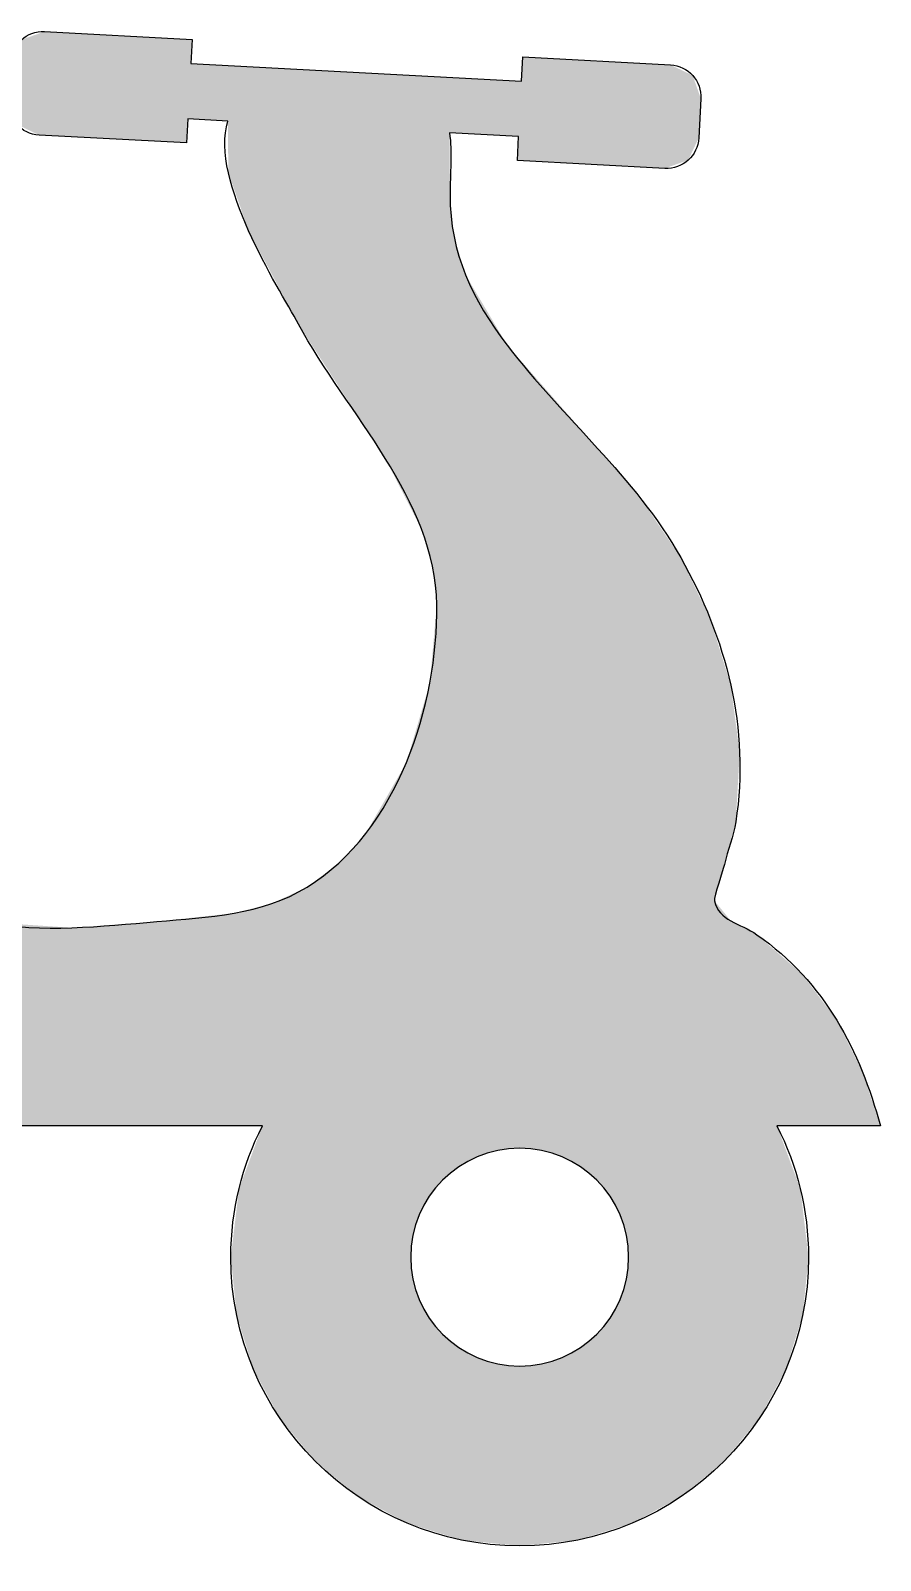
# Model space of a CAD drawing. Extents: x 0 to 102, y 0 to 92.
# Drawn here: x 50.7 to 101.6, y 0 to 91.6 of the extents above; entities that cross this region are included whole.
import ezdxf

# ---------------------------------------------------------------- set-up
doc = ezdxf.new("R2010")
doc.units = 0
doc.layers.add('LAYER_1', color=7, linetype='CONTINUOUS')

# ---------------------------------------------------------------- blocks, each defined once
blk = doc.blocks.new('*U1')
at = {"layer": 'LAYER_1', "color": 252}
for points in [[(51.217, 85.377), (50.155, 91.086), (51.217, 91.461)], [(50.155, 85.885), (50.155, 91.086), (51.217, 85.377)], [(51.547, 85.36), (51.217, 91.461), (51.547, 91.577)], [(51.217, 85.377), (51.217, 91.461), (51.547, 85.36)], [(51.547, 85.36), (51.547, 91.577), (53.176, 85.273)], [(53.176, 85.273), (53.176, 91.491), (58.277, 85.002)], [(58.277, 85.002), (58.277, 91.22), (60.053, 84.908)], [(60.129, 86.346), (60.129, 91.121), (60.306, 86.337)], [(80.19, 83.836), (80.114, 88.615), (80.19, 90.053)], [(80.19, 83.836), (80.19, 90.053), (80.664, 83.811)], [(80.664, 83.811), (80.664, 90.028), (81.312, 83.776)], [(81.312, 83.776), (81.312, 89.993), (81.938, 83.743)], [(81.938, 83.743), (81.938, 89.96), (82.537, 83.711)], [(82.537, 83.711), (82.537, 89.928), (83.108, 83.681)], [(83.108, 83.681), (83.108, 89.898), (83.483, 83.661)], [(83.483, 83.661), (83.483, 89.878), (83.646, 83.652)], [(83.646, 83.652), (83.646, 89.869), (84.148, 83.625)], [(84.148, 83.625), (84.148, 89.843), (84.611, 83.601)], [(84.611, 83.601), (84.611, 89.818), (84.668, 83.598)], [(84.668, 83.598), (84.668, 89.815), (85.032, 83.578)], [(60.306, 86.337), (60.306, 89.669), (60.382, 86.333)], [(60.382, 86.333), (60.382, 89.665), (62.517, 86.219)], [(62.517, 86.219), (62.517, 89.552), (62.554, 83.122)], [(62.554, 83.122), (62.554, 89.55), (62.7, 82.703)], [(62.7, 82.703), (62.7, 89.542), (62.9, 82.129)], [(62.9, 82.129), (62.9, 89.531), (63.051, 81.694)], [(63.051, 81.694), (63.051, 89.523), (63.193, 81.287)], [(63.193, 81.287), (63.193, 89.516), (63.764, 79.649)], [(63.764, 79.649), (63.764, 89.485), (64.059, 79.093)], [(64.059, 79.093), (64.059, 89.47), (64.591, 78.095)], [(64.591, 78.095), (64.591, 89.441), (65.157, 77.032)], [(65.157, 77.032), (65.157, 89.411), (65.654, 76.099)], [(65.654, 76.099), (65.654, 89.385), (66.751, 74.04)], [(66.751, 74.04), (66.751, 89.326), (67.269, 73.238)], [(67.269, 73.238), (67.269, 89.299), (67.766, 72.47)], [(67.766, 72.47), (67.766, 89.272), (69.162, 70.314)], [(69.162, 70.314), (69.162, 89.198), (70.326, 68.515)], [(70.326, 68.515), (70.326, 89.136), (70.78, 67.814)], [(70.78, 67.814), (70.78, 89.112), (71.946, 66.013)], [(71.946, 66.013), (71.946, 89.05), (73.214, 63.536)], [(73.214, 63.536), (73.214, 88.982), (73.265, 63.437)], [(73.265, 63.437), (73.265, 88.98), (73.472, 63.031)], [(73.472, 63.031), (73.472, 88.969), (73.506, 62.965)], [(73.506, 62.965), (73.506, 88.967), (73.605, 62.772)], [(73.605, 62.772), (73.605, 88.962), (73.766, 62.458)], [(73.766, 62.458), (73.766, 88.953), (73.985, 62.029)], [(73.985, 62.029), (73.985, 88.941), (74.11, 61.785)], [(74.11, 61.785), (74.11, 88.935), (74.26, 61.282)], [(74.26, 61.282), (74.26, 88.927), (74.587, 60.184)], [(74.587, 60.184), (74.587, 88.909), (74.616, 60.084)], [(74.616, 60.084), (74.616, 88.908), (74.772, 59.562)], [(74.772, 59.562), (74.772, 88.9), (74.962, 57.874)], [(74.962, 57.874), (74.962, 88.889), (75.033, 57.245)], [(85.032, 83.578), (85.032, 89.795), (85.408, 83.558)], [(85.408, 83.558), (85.408, 89.776), (85.735, 83.541)], [(85.735, 83.541), (85.735, 89.758), (86.01, 83.526)], [(86.01, 83.526), (86.01, 89.744), (86.229, 83.515)], [(86.229, 83.515), (86.229, 89.732), (86.39, 83.506)], [(86.39, 83.506), (86.39, 89.723), (86.489, 83.501)], [(86.489, 83.501), (86.489, 89.718), (86.523, 83.499)], [(86.523, 83.499), (86.523, 89.716), (86.73, 83.488)], [(86.73, 83.488), (86.73, 89.705), (87.323, 83.456)], [(87.323, 83.456), (87.323, 89.674), (88.696, 83.383)], [(75.794, 85.513), (75.794, 88.845), (75.826, 85.511)], [(75.826, 85.511), (75.826, 88.843), (75.847, 85.51)], [(75.847, 85.51), (75.847, 88.842), (76.065, 85.498)], [(76.065, 85.498), (76.065, 88.831), (76.349, 85.483)], [(76.349, 85.483), (76.349, 88.816), (76.511, 85.475)], [(76.511, 85.475), (76.511, 88.807), (76.757, 85.461)], [(76.757, 85.461), (76.757, 88.794), (76.887, 85.455)], [(76.887, 85.455), (76.887, 88.787), (77.457, 85.424)], [(77.457, 85.424), (77.457, 88.757), (78.057, 85.392)], [(78.057, 85.392), (78.057, 88.725), (78.682, 85.359)], [(78.682, 85.359), (78.682, 88.691), (79.253, 85.328)], [(79.253, 85.328), (79.253, 88.661), (79.33, 85.324)], [(79.33, 85.324), (79.33, 88.657), (79.861, 85.296)], [(79.861, 85.296), (79.861, 88.629), (79.937, 85.292)], [(79.937, 83.85), (79.937, 88.625), (79.997, 83.846)], [(79.997, 83.846), (79.997, 88.621), (80.114, 83.84)], [(80.114, 83.84), (80.114, 88.615), (80.19, 83.836)], [(79.937, 83.85), (79.861, 83.854), (79.937, 85.292)], [(79.997, 24.69), (79.997, 71.936), (80.114, 24.684)], [(80.114, 24.684), (80.114, 71.803), (80.19, 24.681)], [(80.19, 24.681), (80.19, 71.716), (80.664, 24.657)], [(80.664, 24.657), (80.664, 71.176), (81.312, 24.558)], [(81.312, 24.558), (81.312, 70.437), (81.938, 24.397)], [(81.938, 24.397), (81.938, 69.724), (82.537, 24.178)], [(82.537, 24.178), (82.537, 69.04), (83.108, 23.903)], [(83.108, 23.903), (83.108, 68.389), (83.483, 23.675)], [(83.483, 23.675), (83.483, 67.961), (83.646, 23.576)], [(83.646, 23.576), (83.646, 67.776), (84.148, 23.2)], [(84.148, 23.2), (84.148, 67.203), (84.611, 22.779)], [(84.611, 22.779), (84.611, 66.674), (84.668, 22.717)], [(84.668, 22.717), (84.668, 66.61), (85.032, 22.316)], [(85.032, 22.316), (85.032, 66.183), (85.408, 21.813)], [(85.408, 21.813), (85.408, 65.743), (85.735, 21.275)], [(85.735, 21.275), (85.735, 65.36), (86.01, 20.705)], [(86.01, 20.705), (86.01, 65.038), (86.229, 20.106)], [(86.229, 20.106), (86.229, 64.781), (86.39, 19.48)], [(86.39, 19.48), (86.39, 64.593), (86.489, 18.832)], [(86.489, 18.832), (86.489, 64.477), (86.523, 18.165)], [(75.033, 22.394), (74.962, 56.444), (75.033, 57.245)], [(74.962, 22.316), (74.772, 54.292), (74.962, 56.444)], [(74.772, 22.061), (74.616, 52.539), (74.772, 54.292)], [(74.587, 21.813), (74.26, 51.332), (74.587, 52.438)], [(74.616, 21.853), (74.587, 52.438), (74.616, 52.539)], [(74.26, 21.275), (74.11, 50.826), (74.26, 51.332)], [(73.985, 20.705), (73.766, 49.659), (73.985, 50.401)], [(74.11, 20.965), (73.985, 50.401), (74.11, 50.826)], [(73.766, 20.106), (73.605, 49.114), (73.766, 49.659)], [(73.472, 2.163), (73.265, 47.963), (73.472, 48.666)], [(73.506, 18.832), (73.472, 48.666), (73.506, 48.78)], [(73.605, 19.48), (73.506, 48.78), (73.605, 49.114)], [(73.214, 2.255), (71.946, 45.577), (73.214, 47.79)], [(73.265, 2.227), (73.214, 47.79), (73.265, 47.963)], [(73.214, 2.255), (73.214, 47.79), (73.265, 2.227)], [(73.265, 2.227), (73.265, 47.963), (73.472, 2.163)], [(71.946, 2.943), (70.78, 43.541), (71.946, 45.577)], [(71.946, 2.943), (71.946, 45.577), (73.214, 2.255)], [(70.78, 3.576), (70.326, 43.045), (70.78, 43.541)], [(70.78, 3.576), (70.78, 43.541), (71.946, 2.943)], [(70.326, 3.822), (69.162, 41.772), (70.326, 43.045)], [(70.326, 3.822), (70.326, 43.045), (70.78, 3.576)], [(69.162, 4.782), (67.766, 40.71), (69.162, 41.772)], [(69.162, 4.782), (69.162, 41.772), (70.326, 3.822)], [(67.269, 6.536), (66.751, 40.089), (67.269, 40.331)], [(67.766, 5.934), (67.269, 40.331), (67.766, 40.71)], [(67.269, 6.536), (67.269, 40.331), (67.766, 5.934)], [(67.766, 5.934), (67.766, 40.71), (69.162, 4.782)], [(65.654, 8.494), (65.157, 39.346), (65.654, 39.578)], [(66.751, 7.165), (65.654, 39.578), (66.751, 40.089)], [(65.654, 8.494), (65.654, 39.578), (66.751, 7.165)], [(66.751, 7.165), (66.751, 40.089), (67.269, 6.536)], [(60.306, 26.026), (60.129, 38.47), (60.306, 38.49)], [(60.382, 26.026), (60.306, 38.49), (60.382, 38.498)], [(62.517, 26.026), (60.382, 38.498), (62.517, 38.732)], [(62.554, 26.026), (62.517, 38.732), (62.554, 38.736)], [(62.7, 26.026), (62.554, 38.736), (62.7, 38.753)], [(62.9, 26.026), (62.7, 38.753), (62.9, 38.775)], [(63.051, 26.026), (62.9, 38.775), (63.051, 38.813)], [(63.193, 26.026), (63.051, 38.813), (63.193, 38.849)], [(63.764, 26.026), (63.193, 38.849), (63.764, 38.993)], [(64.059, 26.026), (63.764, 38.993), (64.059, 39.068)], [(64.591, 26.026), (64.059, 39.068), (64.591, 39.203)], [(65.157, 9.41), (64.591, 39.203), (65.157, 39.346)], [(64.591, 10.452), (64.591, 39.203), (65.157, 9.41)], [(65.157, 9.41), (65.157, 39.346), (65.654, 8.494)], [(58.277, 26.026), (53.176, 37.894), (58.277, 38.267)], [(60.053, 26.026), (58.277, 38.267), (60.053, 38.462)], [(60.129, 26.026), (60.053, 38.462), (60.129, 38.47)], [(64.591, 10.452), (64.059, 24.598), (64.591, 26.026)], [(64.059, 11.432), (63.764, 23.804), (64.059, 24.598)], [(64.059, 11.432), (64.059, 24.598), (64.591, 10.452)], [(63.764, 12.385), (63.193, 22.272), (63.764, 23.804)], [(63.764, 12.385), (63.764, 23.804), (64.059, 11.432)], [(63.193, 14.223), (63.051, 21.093), (63.193, 22.272)], [(63.193, 14.223), (63.193, 22.272), (63.764, 12.385)], [(63.051, 14.679), (62.9, 19.831), (63.051, 21.093)], [(63.051, 14.679), (63.051, 21.093), (63.193, 14.223)], [(62.9, 16.182), (62.7, 18.165), (62.9, 19.831)], [(62.9, 16.182), (62.9, 19.831), (63.051, 14.679)], [(73.472, 2.163), (73.472, 18.165), (73.506, 2.152)], [(73.506, 2.152), (73.506, 17.498), (73.605, 2.121)], [(86.489, 2.152), (86.39, 16.85), (86.489, 17.498)], [(86.523, 2.163), (86.489, 17.498), (86.523, 18.165)], [(73.605, 2.121), (73.605, 16.85), (73.766, 2.072)], [(86.39, 2.121), (86.229, 16.225), (86.39, 16.85)], [(73.766, 2.072), (73.766, 16.225), (73.985, 2.003)], [(73.985, 2.003), (73.985, 15.625), (74.11, 1.965)], [(86.01, 2.003), (85.735, 15.055), (86.01, 15.625)], [(86.229, 2.072), (86.01, 15.625), (86.229, 16.225)], [(74.11, 1.965), (74.11, 15.365), (74.26, 1.918)], [(74.26, 1.918), (74.26, 15.055), (74.587, 1.817)], [(85.735, 1.918), (85.408, 14.517), (85.735, 15.055)], [(74.587, 1.817), (74.587, 14.517), (74.616, 1.807)], [(74.616, 1.807), (74.616, 14.477), (74.772, 1.759)], [(74.772, 1.759), (74.772, 14.269), (74.962, 1.7)], [(74.962, 1.7), (74.962, 14.015), (75.033, 1.678)], [(75.033, 1.678), (75.033, 13.936), (75.383, 1.569)], [(85.032, 1.7), (84.668, 13.613), (85.032, 14.015)], [(85.408, 1.817), (85.032, 14.015), (85.408, 14.517)], [(75.383, 1.569), (75.383, 13.551), (75.794, 1.442)], [(75.794, 1.442), (75.794, 13.178), (75.826, 1.432)], [(75.826, 1.432), (75.826, 13.149), (75.847, 1.426)], [(75.847, 1.426), (75.847, 13.13), (76.065, 1.358)], [(76.065, 1.358), (76.065, 12.967), (76.349, 1.27)], [(84.148, 1.426), (83.646, 12.754), (84.148, 13.13)], [(84.611, 1.569), (84.148, 13.13), (84.611, 13.551)], [(84.668, 1.587), (84.611, 13.551), (84.668, 13.613)], [(76.349, 1.27), (76.349, 12.754), (76.511, 1.219)], [(76.511, 1.219), (76.511, 12.656), (76.757, 1.194)], [(76.757, 1.194), (76.757, 12.507), (76.887, 1.181)], [(76.887, 1.181), (76.887, 12.428), (77.457, 1.124)], [(77.457, 1.124), (77.457, 12.153), (78.057, 1.063)], [(78.057, 1.063), (78.057, 11.933), (78.682, 1)], [(81.938, 1.063), (81.312, 11.773), (81.938, 11.933)], [(82.537, 1.124), (81.938, 11.933), (82.537, 12.153)], [(83.108, 1.181), (82.537, 12.153), (83.108, 12.428)], [(83.483, 1.219), (83.108, 12.428), (83.483, 12.656)], [(83.646, 1.27), (83.483, 12.656), (83.646, 12.754)], [(78.682, 1), (78.682, 11.773), (79.253, 0.943)], [(79.253, 0.943), (79.253, 11.685), (79.33, 0.935)], [(79.33, 0.935), (79.33, 11.674), (79.861, 0.882)], [(79.861, 0.882), (79.861, 11.647), (79.937, 0.874)], [(79.937, 0.874), (79.937, 11.643), (79.997, 0.868)], [(80.114, 0.88), (79.997, 11.64), (80.114, 11.646)], [(80.19, 0.887), (80.114, 11.646), (80.19, 11.65)], [(80.664, 0.935), (80.19, 11.65), (80.664, 11.674)], [(81.312, 1), (80.664, 11.674), (81.312, 11.773)]]:
    blk.add_solid(points, dxfattribs=at)
at = {"layer": 'LAYER_1', "color": 252, "extrusion": (0, 0, -1)}
for points in [[(-53.176, 85.273), (-51.547, 91.577), (-53.176, 91.491)], [(-58.277, 85.002), (-53.176, 91.491), (-58.277, 91.22)], [(-60.053, 84.908), (-58.277, 91.22), (-60.053, 91.125)], [(-60.053, 84.908), (-60.053, 91.125), (-60.129, 86.346)], [(-60.129, 86.346), (-60.053, 91.125), (-60.129, 91.121)], [(-60.306, 86.337), (-60.129, 91.121), (-60.306, 91.112)], [(-60.306, 89.669), (-60.306, 91.112), (-60.382, 91.108)], [(-80.664, 83.811), (-80.19, 90.053), (-80.664, 90.028)], [(-81.312, 83.776), (-80.664, 90.028), (-81.312, 89.993)], [(-81.938, 83.743), (-81.312, 89.993), (-81.938, 89.96)], [(-82.537, 83.711), (-81.938, 89.96), (-82.537, 89.928)], [(-83.108, 83.681), (-82.537, 89.928), (-83.108, 89.898)], [(-83.483, 83.661), (-83.108, 89.898), (-83.483, 89.878)], [(-83.646, 83.652), (-83.483, 89.878), (-83.646, 89.869)], [(-84.148, 83.625), (-83.646, 89.869), (-84.148, 89.843)], [(-84.611, 83.601), (-84.148, 89.843), (-84.611, 89.818)], [(-84.668, 83.598), (-84.611, 89.818), (-84.668, 89.815)], [(-85.032, 83.578), (-84.668, 89.815), (-85.032, 89.795)], [(-60.382, 86.333), (-60.306, 89.669), (-60.382, 89.665)], [(-62.517, 86.219), (-60.382, 89.665), (-62.517, 89.552)], [(-62.554, 83.122), (-62.517, 89.552), (-62.554, 89.55)], [(-62.7, 82.703), (-62.554, 89.55), (-62.7, 89.542)], [(-62.9, 82.129), (-62.7, 89.542), (-62.9, 89.531)], [(-63.051, 81.694), (-62.9, 89.531), (-63.051, 89.523)], [(-63.193, 81.287), (-63.051, 89.523), (-63.193, 89.516)], [(-63.764, 79.649), (-63.193, 89.516), (-63.764, 89.485)], [(-64.059, 79.093), (-63.764, 89.485), (-64.059, 89.47)], [(-64.591, 78.095), (-64.059, 89.47), (-64.591, 89.441)], [(-65.157, 77.032), (-64.591, 89.441), (-65.157, 89.411)], [(-65.654, 76.099), (-65.157, 89.411), (-65.654, 89.385)], [(-66.751, 74.04), (-65.654, 89.385), (-66.751, 89.326)], [(-67.269, 73.238), (-66.751, 89.326), (-67.269, 89.299)], [(-67.766, 72.47), (-67.269, 89.299), (-67.766, 89.272)], [(-69.162, 70.314), (-67.766, 89.272), (-69.162, 89.198)], [(-70.326, 68.515), (-69.162, 89.198), (-70.326, 89.136)], [(-70.78, 67.814), (-70.326, 89.136), (-70.78, 89.112)], [(-71.946, 66.013), (-70.78, 89.112), (-71.946, 89.05)], [(-73.214, 63.536), (-71.946, 89.05), (-73.214, 88.982)], [(-73.265, 63.437), (-73.214, 88.982), (-73.265, 88.98)], [(-73.472, 63.031), (-73.265, 88.98), (-73.472, 88.969)], [(-73.506, 62.965), (-73.472, 88.969), (-73.506, 88.967)], [(-73.605, 62.772), (-73.506, 88.967), (-73.605, 88.962)], [(-73.766, 62.458), (-73.605, 88.962), (-73.766, 88.953)], [(-73.985, 62.029), (-73.766, 88.953), (-73.985, 88.941)], [(-74.11, 61.785), (-73.985, 88.941), (-74.11, 88.935)], [(-74.26, 61.282), (-74.11, 88.935), (-74.26, 88.927)], [(-74.587, 60.184), (-74.26, 88.927), (-74.587, 88.909)], [(-74.616, 60.084), (-74.587, 88.909), (-74.616, 88.908)], [(-74.772, 59.562), (-74.616, 88.908), (-74.772, 88.9)], [(-74.962, 57.874), (-74.772, 88.9), (-74.962, 88.889)], [(-75.033, 57.245), (-74.962, 88.889), (-75.033, 88.886)], [(-75.033, 22.394), (-75.033, 88.886), (-75.383, 22.779)], [(-75.383, 22.779), (-75.033, 88.886), (-75.383, 88.867)], [(-85.408, 83.558), (-85.032, 89.795), (-85.408, 89.776)], [(-85.735, 83.541), (-85.408, 89.776), (-85.735, 89.758)], [(-86.01, 83.526), (-85.735, 89.758), (-86.01, 89.744)], [(-86.229, 83.515), (-86.01, 89.744), (-86.229, 89.732)], [(-86.39, 83.506), (-86.229, 89.732), (-86.39, 89.723)], [(-86.489, 83.501), (-86.39, 89.723), (-86.489, 89.718)], [(-86.523, 83.499), (-86.489, 89.718), (-86.523, 89.716)], [(-86.73, 83.488), (-86.523, 89.716), (-86.73, 89.705)], [(-87.323, 83.456), (-86.73, 89.705), (-87.323, 89.674)], [(-88.696, 83.383), (-87.323, 89.674), (-88.696, 89.601)], [(-88.696, 83.383), (-88.696, 89.601), (-89.027, 83.5)], [(-89.027, 83.5), (-88.696, 89.601), (-89.027, 89.583)], [(-89.027, 83.5), (-89.027, 89.583), (-89.641, 83.717)], [(-89.641, 83.717), (-89.027, 89.583), (-89.641, 89.29)], [(-89.641, 83.717), (-89.641, 89.29), (-89.669, 83.727)], [(-89.669, 83.727), (-89.641, 89.29), (-89.669, 89.276)], [(-89.669, 83.727), (-89.669, 89.276), (-90.088, 83.875)], [(-90.088, 83.875), (-89.669, 89.276), (-90.088, 89.076)], [(-90.088, 83.875), (-90.088, 89.076), (-90.358, 84.44)], [(-90.358, 84.44), (-90.088, 89.076), (-90.358, 88.947)], [(-90.358, 84.44), (-90.358, 88.947), (-90.724, 85.206)], [(-90.724, 85.206), (-90.358, 88.947), (-90.724, 87.911)], [(-75.383, 22.779), (-75.383, 88.867), (-75.794, 23.153)], [(-75.794, 23.153), (-75.383, 88.867), (-75.794, 88.845)], [(-75.826, 85.511), (-75.794, 88.845), (-75.826, 88.843)], [(-75.847, 85.51), (-75.826, 88.843), (-75.847, 88.842)], [(-76.065, 85.498), (-75.847, 88.842), (-76.065, 88.831)], [(-76.349, 85.483), (-76.065, 88.831), (-76.349, 88.816)], [(-76.511, 85.475), (-76.349, 88.816), (-76.511, 88.807)], [(-76.757, 85.461), (-76.511, 88.807), (-76.757, 88.794)], [(-76.887, 85.455), (-76.757, 88.794), (-76.887, 88.787)], [(-77.457, 85.424), (-76.887, 88.787), (-77.457, 88.757)], [(-78.057, 85.392), (-77.457, 88.757), (-78.057, 88.725)], [(-78.682, 85.359), (-78.057, 88.725), (-78.682, 88.691)], [(-79.253, 85.328), (-78.682, 88.691), (-79.253, 88.661)], [(-79.33, 85.324), (-79.253, 88.661), (-79.33, 88.657)], [(-79.861, 85.296), (-79.33, 88.657), (-79.861, 88.629)], [(-79.937, 85.292), (-79.861, 88.629), (-79.937, 88.625)], [(-79.997, 83.846), (-79.937, 88.625), (-79.997, 88.621)], [(-80.114, 83.84), (-79.997, 88.621), (-80.114, 88.615)], [(-90.724, 85.206), (-90.724, 87.911), (-90.849, 87.556)], [(-75.794, 23.153), (-75.794, 85.513), (-75.826, 23.181)], [(-75.826, 23.181), (-75.794, 85.513), (-75.826, 81.805)], [(-75.826, 23.181), (-75.826, 81.805), (-75.847, 23.2)], [(-75.847, 23.2), (-75.826, 81.805), (-75.847, 81.587)], [(-75.847, 23.2), (-75.847, 81.587), (-76.065, 23.364)], [(-76.065, 23.364), (-75.847, 81.587), (-76.065, 79.299)], [(-76.065, 23.364), (-76.065, 79.299), (-76.349, 23.576)], [(-76.349, 23.576), (-76.065, 79.299), (-76.349, 78.356)], [(-76.349, 23.576), (-76.349, 78.356), (-76.511, 23.675)], [(-76.511, 23.675), (-76.349, 78.356), (-76.511, 77.817)], [(-76.511, 23.675), (-76.511, 77.817), (-76.757, 23.824)], [(-76.757, 23.824), (-76.511, 77.817), (-76.757, 77.001)], [(-76.757, 23.824), (-76.757, 77.001), (-76.887, 23.903)], [(-76.887, 23.903), (-76.757, 77.001), (-76.887, 76.781)], [(-76.887, 23.903), (-76.887, 76.781), (-77.457, 24.178)], [(-77.457, 24.178), (-76.887, 76.781), (-77.457, 75.818)], [(-77.457, 24.178), (-77.457, 75.818), (-78.057, 24.397)], [(-78.057, 24.397), (-77.457, 75.818), (-78.057, 74.806)], [(-78.057, 24.397), (-78.057, 74.806), (-78.682, 24.558)], [(-78.682, 24.558), (-78.057, 74.806), (-78.682, 73.749)], [(-78.682, 24.558), (-78.682, 73.749), (-79.253, 24.645)], [(-79.253, 24.645), (-78.682, 73.749), (-79.253, 72.785)], [(-79.253, 24.645), (-79.253, 72.785), (-79.33, 24.657)], [(-79.33, 24.657), (-79.253, 72.785), (-79.33, 72.697)], [(-79.33, 24.657), (-79.33, 72.697), (-79.861, 24.683)], [(-79.861, 24.683), (-79.33, 72.697), (-79.861, 72.092)], [(-79.861, 24.683), (-79.861, 72.092), (-79.937, 24.687)], [(-79.937, 24.687), (-79.861, 72.092), (-79.937, 72.005)], [(-79.937, 24.687), (-79.937, 72.005), (-79.997, 24.69)], [(-79.997, 24.69), (-79.937, 72.005), (-79.997, 71.936)], [(-80.114, 24.684), (-79.997, 71.936), (-80.114, 71.803)], [(-80.19, 24.681), (-80.114, 71.803), (-80.19, 71.716)], [(-80.664, 24.657), (-80.19, 71.716), (-80.664, 71.176)], [(-81.312, 24.558), (-80.664, 71.176), (-81.312, 70.437)], [(-81.938, 24.397), (-81.312, 70.437), (-81.938, 69.724)], [(-82.537, 24.178), (-81.938, 69.724), (-82.537, 69.04)], [(-83.108, 23.903), (-82.537, 69.04), (-83.108, 68.389)], [(-83.483, 23.675), (-83.108, 68.389), (-83.483, 67.961)], [(-83.646, 23.576), (-83.483, 67.961), (-83.646, 67.776)], [(-84.148, 23.2), (-83.646, 67.776), (-84.148, 67.203)], [(-84.611, 22.779), (-84.148, 67.203), (-84.611, 66.674)], [(-84.668, 22.717), (-84.611, 66.674), (-84.668, 66.61)], [(-85.032, 22.316), (-84.668, 66.61), (-85.032, 66.183)], [(-85.408, 21.813), (-85.032, 66.183), (-85.408, 65.743)], [(-85.735, 21.275), (-85.408, 65.743), (-85.735, 65.36)], [(-86.01, 20.705), (-85.735, 65.36), (-86.01, 65.038)], [(-86.229, 20.106), (-86.01, 65.038), (-86.229, 64.781)], [(-86.39, 19.48), (-86.229, 64.781), (-86.39, 64.593)], [(-86.489, 18.832), (-86.39, 64.593), (-86.489, 64.477)], [(-86.523, 18.165), (-86.489, 64.477), (-86.523, 64.437)], [(-86.523, 2.163), (-86.523, 64.437), (-86.73, 2.227)], [(-86.73, 2.227), (-86.523, 64.437), (-86.73, 64.194)], [(-86.73, 2.227), (-86.73, 64.194), (-87.323, 2.549)], [(-87.323, 2.549), (-86.73, 64.194), (-87.323, 63.5)], [(-87.323, 2.549), (-87.323, 63.5), (-88.696, 3.294)], [(-88.696, 3.294), (-87.323, 63.5), (-88.696, 61.47)], [(-88.696, 3.294), (-88.696, 61.47), (-89.027, 3.473)], [(-89.027, 3.473), (-88.696, 61.47), (-89.027, 60.981)], [(-89.027, 3.473), (-89.027, 60.981), (-89.641, 3.807)], [(-89.641, 3.807), (-89.027, 60.981), (-89.641, 60.074)], [(-89.641, 3.807), (-89.641, 60.074), (-89.669, 3.822)], [(-89.669, 3.822), (-89.641, 60.074), (-89.669, 60.016)], [(-89.669, 3.822), (-89.669, 60.016), (-90.088, 4.168)], [(-90.088, 4.168), (-89.669, 60.016), (-90.088, 59.142)], [(-90.088, 4.168), (-90.088, 59.142), (-90.358, 4.39)], [(-90.358, 4.39), (-90.088, 59.142), (-90.358, 58.58)], [(-90.358, 4.39), (-90.358, 58.58), (-90.724, 4.692)], [(-90.724, 4.692), (-90.358, 58.58), (-90.724, 57.817)], [(-90.724, 4.692), (-90.724, 57.817), (-90.849, 4.796)], [(-90.849, 4.796), (-90.724, 57.817), (-90.849, 57.556)], [(-90.849, 4.796), (-90.849, 57.556), (-91.43, 5.275)], [(-91.43, 5.275), (-90.849, 57.556), (-91.43, 56.346)], [(-74.962, 22.316), (-74.962, 56.444), (-75.033, 22.394)], [(-91.43, 5.275), (-91.43, 56.346), (-91.662, 5.466)], [(-91.662, 5.466), (-91.43, 56.346), (-91.662, 55.595)], [(-91.662, 39.508), (-91.662, 55.595), (-92.229, 41.573)], [(-92.229, 41.573), (-91.662, 55.595), (-92.229, 53.757)], [(-74.772, 22.061), (-74.772, 54.292), (-74.962, 22.316)], [(-92.229, 41.573), (-92.229, 53.757), (-92.258, 41.679)], [(-92.258, 41.679), (-92.229, 53.757), (-92.258, 53.663)], [(-92.258, 41.679), (-92.258, 53.663), (-92.637, 43.114)], [(-92.637, 43.114), (-92.258, 53.663), (-92.637, 52.431)], [(-74.587, 21.813), (-74.587, 52.438), (-74.616, 21.853)], [(-74.616, 21.853), (-74.616, 52.539), (-74.772, 22.061)], [(-92.637, 43.114), (-92.637, 52.431), (-92.646, 43.147)], [(-92.646, 43.147), (-92.637, 52.431), (-92.646, 52.364)], [(-92.646, 43.147), (-92.646, 52.364), (-92.938, 44.249)], [(-92.938, 44.249), (-92.646, 52.364), (-92.938, 50.149)], [(-74.26, 21.275), (-74.26, 51.332), (-74.587, 21.813)], [(-73.985, 20.705), (-73.985, 50.401), (-74.11, 20.965)], [(-74.11, 20.965), (-74.11, 50.826), (-74.26, 21.275)], [(-73.766, 20.106), (-73.766, 49.659), (-73.985, 20.705)], [(-92.938, 44.249), (-92.938, 50.149), (-93.171, 48.382)], [(-73.472, 18.165), (-73.472, 48.666), (-73.506, 18.832)], [(-73.506, 18.832), (-73.506, 48.78), (-73.605, 19.48)], [(-73.605, 19.48), (-73.605, 49.114), (-73.766, 20.106)], [(-91.662, 5.466), (-91.662, 39.508), (-92.229, 5.934)], [(-92.229, 5.934), (-91.662, 39.508), (-92.229, 38.817)], [(-60.306, 26.026), (-60.306, 38.49), (-60.382, 26.026)], [(-60.382, 26.026), (-60.382, 38.498), (-62.517, 26.026)], [(-62.517, 26.026), (-62.517, 38.732), (-62.554, 26.026)], [(-62.554, 26.026), (-62.554, 38.736), (-62.7, 26.026)], [(-62.7, 26.026), (-62.7, 38.753), (-62.9, 26.026)], [(-62.9, 26.026), (-62.9, 38.775), (-63.051, 26.026)], [(-63.051, 26.026), (-63.051, 38.813), (-63.193, 26.026)], [(-63.193, 26.026), (-63.193, 38.849), (-63.764, 26.026)], [(-63.764, 26.026), (-63.764, 38.993), (-64.059, 26.026)], [(-64.059, 26.026), (-64.059, 39.068), (-64.591, 26.026)], [(-92.229, 5.934), (-92.229, 38.817), (-92.258, 5.969)], [(-92.258, 5.969), (-92.229, 38.817), (-92.258, 38.782)], [(-92.258, 5.969), (-92.258, 38.782), (-92.637, 6.429)], [(-92.637, 6.429), (-92.258, 38.782), (-92.637, 38.319)], [(-50.155, 26.026), (-50.155, 38.097), (-51.217, 26.026)], [(-51.217, 26.026), (-50.155, 38.097), (-51.217, 38.026)], [(-51.217, 26.026), (-51.217, 38.026), (-51.547, 26.026)], [(-51.547, 26.026), (-51.217, 38.026), (-51.547, 38.003)], [(-51.547, 26.026), (-51.547, 38.003), (-53.176, 26.026)], [(-53.176, 26.026), (-51.547, 38.003), (-53.176, 37.894)], [(-53.176, 26.026), (-53.176, 37.894), (-58.277, 26.026)], [(-58.277, 26.026), (-58.277, 38.267), (-60.053, 26.026)], [(-60.053, 26.026), (-60.053, 38.462), (-60.129, 26.026)], [(-60.129, 26.026), (-60.129, 38.47), (-60.306, 26.026)], [(-92.637, 6.429), (-92.637, 38.319), (-92.646, 6.44)], [(-92.646, 6.44), (-92.637, 38.319), (-92.646, 38.308)], [(-92.646, 6.44), (-92.646, 38.308), (-92.938, 6.794)], [(-92.938, 6.794), (-92.646, 38.308), (-92.938, 38.153)], [(-92.938, 6.794), (-92.938, 38.153), (-93.171, 7.076)], [(-93.171, 7.076), (-92.938, 38.153), (-93.171, 38.029)], [(-93.171, 7.076), (-93.171, 38.029), (-94.206, 8.331)], [(-94.206, 8.331), (-93.171, 38.029), (-94.206, 37.479)], [(-94.206, 8.331), (-94.206, 37.479), (-94.341, 8.494)], [(-94.341, 8.494), (-94.206, 37.479), (-94.341, 37.361)], [(-94.341, 8.494), (-94.341, 37.361), (-95.404, 10.452)], [(-95.404, 10.452), (-94.341, 37.361), (-95.404, 36.434)], [(-95.404, 26.026), (-95.404, 36.434), (-95.936, 26.026)], [(-95.936, 26.026), (-95.404, 36.434), (-95.936, 35.971)], [(-95.936, 26.026), (-95.936, 35.971), (-96.802, 26.026)], [(-96.802, 26.026), (-95.936, 35.971), (-96.802, 35.215)], [(-96.802, 26.026), (-96.802, 35.215), (-96.919, 26.026)], [(-96.919, 26.026), (-96.802, 35.215), (-96.919, 35.114)], [(-96.919, 26.026), (-96.919, 35.114), (-96.944, 26.026)], [(-96.944, 26.026), (-96.919, 35.114), (-96.944, 35.08)], [(-96.944, 26.026), (-96.944, 35.08), (-97.295, 26.026)], [(-97.295, 26.026), (-96.944, 35.08), (-97.295, 34.612)], [(-97.295, 26.026), (-97.295, 34.612), (-98.982, 26.026)], [(-98.982, 26.026), (-97.295, 34.612), (-98.982, 32.362)], [(-98.982, 26.026), (-98.982, 32.362), (-100.505, 26.026)], [(-100.505, 26.026), (-98.982, 32.362), (-100.505, 29.306)], [(-100.505, 26.026), (-100.505, 29.306), (-101.6, 26.026)], [(-95.404, 10.452), (-95.404, 26.026), (-95.936, 11.432)], [(-95.936, 11.432), (-95.404, 26.026), (-95.936, 24.598)], [(-95.936, 11.432), (-95.936, 24.598), (-96.802, 14.223)], [(-96.802, 14.223), (-95.936, 24.598), (-96.802, 22.272)], [(-96.802, 14.223), (-96.802, 22.272), (-96.919, 14.599)], [(-96.919, 14.599), (-96.802, 22.272), (-96.919, 21.3)], [(-96.919, 14.599), (-96.919, 21.3), (-96.944, 14.679)], [(-96.944, 14.679), (-96.919, 21.3), (-96.944, 21.092)], [(-96.944, 14.679), (-96.944, 21.092), (-97.295, 18.165)], [(-73.506, 2.152), (-73.472, 18.165), (-73.506, 17.498)], [(-73.605, 2.121), (-73.506, 17.498), (-73.605, 16.85)], [(-86.489, 2.152), (-86.489, 17.498), (-86.523, 2.163)], [(-73.766, 2.072), (-73.605, 16.85), (-73.766, 16.225)], [(-86.39, 2.121), (-86.39, 16.85), (-86.489, 2.152)], [(-73.985, 2.003), (-73.766, 16.225), (-73.985, 15.625)], [(-74.11, 1.965), (-73.985, 15.625), (-74.11, 15.365)], [(-86.01, 2.003), (-86.01, 15.625), (-86.229, 2.072)], [(-86.229, 2.072), (-86.229, 16.225), (-86.39, 2.121)], [(-74.26, 1.918), (-74.11, 15.365), (-74.26, 15.055)], [(-74.587, 1.817), (-74.26, 15.055), (-74.587, 14.517)], [(-85.735, 1.918), (-85.735, 15.055), (-86.01, 2.003)], [(-74.616, 1.807), (-74.587, 14.517), (-74.616, 14.477)], [(-74.772, 1.759), (-74.616, 14.477), (-74.772, 14.269)], [(-74.962, 1.7), (-74.772, 14.269), (-74.962, 14.015)], [(-75.033, 1.678), (-74.962, 14.015), (-75.033, 13.936)], [(-75.383, 1.569), (-75.033, 13.936), (-75.383, 13.551)], [(-85.032, 1.7), (-85.032, 14.015), (-85.408, 1.817)], [(-85.408, 1.817), (-85.408, 14.517), (-85.735, 1.918)], [(-75.794, 1.442), (-75.383, 13.551), (-75.794, 13.178)], [(-75.826, 1.432), (-75.794, 13.178), (-75.826, 13.149)], [(-75.847, 1.426), (-75.826, 13.149), (-75.847, 13.13)], [(-76.065, 1.358), (-75.847, 13.13), (-76.065, 12.967)], [(-76.349, 1.27), (-76.065, 12.967), (-76.349, 12.754)], [(-84.148, 1.426), (-84.148, 13.13), (-84.611, 1.569)], [(-84.611, 1.569), (-84.611, 13.551), (-84.668, 1.587)], [(-84.668, 1.587), (-84.668, 13.613), (-85.032, 1.7)], [(-76.511, 1.219), (-76.349, 12.754), (-76.511, 12.656)], [(-76.757, 1.194), (-76.511, 12.656), (-76.757, 12.507)], [(-76.887, 1.181), (-76.757, 12.507), (-76.887, 12.428)], [(-77.457, 1.124), (-76.887, 12.428), (-77.457, 12.153)], [(-78.057, 1.063), (-77.457, 12.153), (-78.057, 11.933)], [(-78.682, 1), (-78.057, 11.933), (-78.682, 11.773)], [(-81.938, 1.063), (-81.938, 11.933), (-82.537, 1.124)], [(-82.537, 1.124), (-82.537, 12.153), (-83.108, 1.181)], [(-83.108, 1.181), (-83.108, 12.428), (-83.483, 1.219)], [(-83.483, 1.219), (-83.483, 12.656), (-83.646, 1.27)], [(-83.646, 1.27), (-83.646, 12.754), (-84.148, 1.426)], [(-79.253, 0.943), (-78.682, 11.773), (-79.253, 11.685)], [(-79.33, 0.935), (-79.253, 11.685), (-79.33, 11.674)], [(-79.861, 0.882), (-79.33, 11.674), (-79.861, 11.647)], [(-79.937, 0.874), (-79.861, 11.647), (-79.937, 11.643)], [(-79.997, 0.868), (-79.937, 11.643), (-79.997, 11.64)], [(-79.997, 0.868), (-79.997, 11.64), (-80.114, 0.88)], [(-80.114, 0.88), (-80.114, 11.646), (-80.19, 0.887)], [(-80.19, 0.887), (-80.19, 11.65), (-80.664, 0.935)], [(-80.664, 0.935), (-80.664, 11.674), (-81.312, 1)], [(-81.312, 1), (-81.312, 11.773), (-81.938, 1.063)]]:
    blk.add_solid(points, dxfattribs=at)

msp = doc.modelspace()

# ---------------------------------------------------------------- linework, layer by layer
at = {"layer": 'LAYER_1'}
for points, knots in [([(64.591, 26.026), (63.385, 23.666), (62.7, 20.996), (62.7, 18.165), (62.7, 8.611), (70.445, 0.868), (79.997, 0.868), (89.55, 0.868), (97.295, 8.611), (97.295, 18.165), (97.295, 20.996), (96.61, 23.666), (95.404, 26.026), (95.404, 26.026), (101.6, 26.026), (101.6, 26.026), (100.378, 30.513), (98.305, 34.619), (94.206, 37.479), (93.205, 38.178), (91.896, 38.314), (91.662, 39.508), (91.615, 39.747), (92.185, 41.36), (92.258, 41.679), (92.454, 42.55), (92.805, 43.39), (92.938, 44.249), (93.8, 49.793), (92.374, 55.249), (89.641, 60.074), (86.875, 64.953), (82.607, 68.387), (79.253, 72.785), (77.176, 75.509), (75.816, 78.298), (75.826, 81.805), (75.829, 83.077), (75.975, 84.381), (75.794, 85.513), (75.794, 85.513), (79.937, 85.292), (79.937, 85.292), (79.937, 85.292), (79.861, 83.854), (79.861, 83.854), (79.861, 83.854), (88.696, 83.383), (88.696, 83.383), (89.76, 83.327), (90.668, 84.143), (90.724, 85.206), (90.724, 85.206), (90.849, 87.556), (90.849, 87.556), (90.906, 88.619), (90.09, 89.526), (89.027, 89.583), (89.027, 89.583), (80.19, 90.053), (80.19, 90.053), (80.19, 90.053), (80.114, 88.615), (80.114, 88.615), (80.114, 88.615), (60.306, 89.669), (60.306, 89.669), (60.306, 89.669), (60.382, 91.108), (60.382, 91.108), (60.382, 91.108), (51.547, 91.577), (51.547, 91.577), (50.483, 91.634), (49.576, 90.818), (49.519, 89.756), (49.519, 89.756), (49.394, 87.405), (49.394, 87.405), (49.338, 86.342), (50.153, 85.435), (51.217, 85.377), (51.217, 85.377), (60.053, 84.908), (60.053, 84.908), (60.053, 84.908), (60.129, 86.346), (60.129, 86.346), (60.129, 86.346), (62.517, 86.219), (62.517, 86.219), (61.457, 82.616), (65.49, 76.361), (66.751, 74.04), (69.646, 68.711), (74.948, 63.561), (75.033, 57.245), (75.114, 51.238), (72.688, 43.677), (67.269, 40.331), (64.585, 38.674), (61.299, 38.525), (58.277, 38.267), (55.014, 37.988), (51.315, 37.563), (48.14, 38.232), (41.248, 39.685), (36.373, 42.215), (33.837, 48.997), (32.887, 51.538), (32.105, 53.543), (31.971, 56.295), (31.954, 56.64), (31.957, 57.002), (31.969, 57.373), (35.489, 57.609), (38.274, 60.532), (38.274, 64.111), (38.274, 67.845), (35.246, 70.872), (31.512, 70.872), (31.512, 70.872), (10.968, 70.872), (10.968, 70.872), (7.235, 70.872), (4.207, 67.845), (4.207, 64.111), (4.207, 61.888), (5.285, 59.922), (6.942, 58.689), (6.677, 58.195), (6.415, 57.708), (6.151, 57.25), (4.183, 53.849), (3.289, 50.579), (2.904, 46.664), (2.426, 41.788), (2.452, 37.013), (3.906, 32.37), (3.165, 31.571), (1.916, 31.622), (1.069, 30.781), (0.217, 29.934), (-0.182, 28.707), (0.079, 27.458), (0.195, 26.906), (0.397, 26.438), (0.655, 26.026), (0.655, 26.026), (3.959, 26.026), (3.959, 26.026), (2.457, 23.462), (1.593, 20.482), (1.593, 17.297), (1.593, 7.744), (9.337, 0), (18.89, 0), (28.443, 0), (36.188, 7.744), (36.188, 17.297), (36.188, 20.482), (35.324, 23.462), (33.822, 26.026), (33.822, 26.026), (64.591, 26.026), (64.591, 26.026)], [0, 0, 0, 0, 1, 1, 1, 2, 2, 2, 3, 3, 3, 4, 4, 4, 5, 5, 5, 6, 6, 6, 7, 7, 7, 8, 8, 8, 9, 9, 9, 10, 10, 10, 11, 11, 11, 12, 12, 12, 13, 13, 13, 14, 14, 14, 15, 15, 15, 16, 16, 16, 17, 17, 17, 18, 18, 18, 19, 19, 19, 20, 20, 20, 21, 21, 21, 22, 22, 22, 23, 23, 23, 24, 24, 24, 25, 25, 25, 26, 26, 26, 27, 27, 27, 28, 28, 28, 29, 29, 29, 30, 30, 30, 31, 31, 31, 32, 32, 32, 33, 33, 33, 34, 34, 34, 35, 35, 35, 36, 36, 36, 37, 37, 37, 38, 38, 38, 39, 39, 39, 40, 40, 40, 41, 41, 41, 42, 42, 42, 43, 43, 43, 44, 44, 44, 45, 45, 45, 46, 46, 46, 47, 47, 47, 48, 48, 48, 49, 49, 49, 50, 50, 50, 51, 51, 51, 52, 52, 52, 53, 53, 53, 54, 54, 54, 55, 55, 55, 55]), ([(79.997, 11.64), (76.394, 11.64), (73.472, 14.561), (73.472, 18.165), (73.472, 21.769), (76.394, 24.69), (79.997, 24.69), (83.601, 24.69), (86.523, 21.769), (86.523, 18.165), (86.523, 14.561), (83.601, 11.64), (79.997, 11.64)], [0, 0, 0, 0, 1, 1, 1, 2, 2, 2, 3, 3, 3, 4, 4, 4, 4])]:
    msp.add_open_spline(points, degree=3, knots=knots, dxfattribs=at)

# ---------------------------------------------------------------- block references
at = {"layer": 'LAYER_1', "color": 252}
msp.add_blockref('*U1', (0, 0), dxfattribs=at)

doc.saveas('drawing.dxf')
